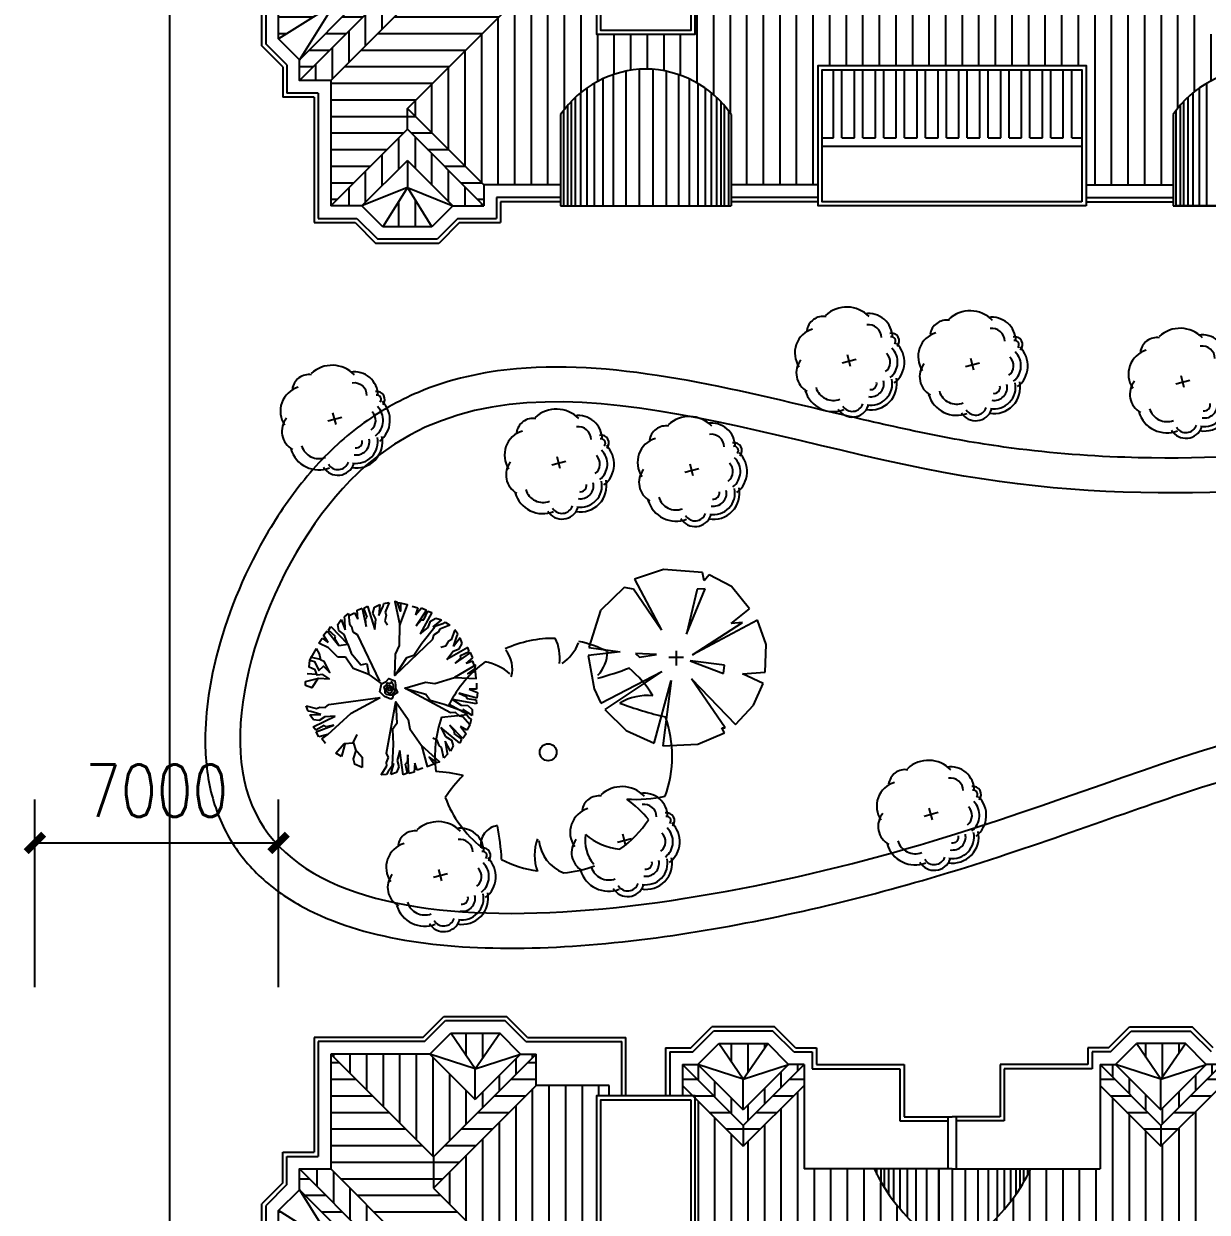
# Model space of a CAD drawing. Extents: x 225694 to 1397201, y -46174 to 794826.
# Drawn here: x 412742 to 446744, y 503958 to 538091 of the extents above; entities that cross this region are included whole.
import ezdxf

# ---------------------------------------------------------------- set-up
doc = ezdxf.new("R2010")
doc.units = 0
doc.header["$LTSCALE"] = 0.5
doc.header["$MEASUREMENT"] = 0
for name, color, linetype in [('0-PD', 223, 'Continuous'), ('08-树', 73, 'Continuous'), ('KJ', 8, 'Continuous'), ('PUB_DIM', 3, 'Continuous'), ('屋顶', 135, 'Continuous'), ('树', 124, 'Continuous'), ('路', 40, 'Continuous')]:
    doc.layers.add(name, color=color, linetype=linetype)
doc.styles.add('DIM_FONT', font='SIMPLEX.shx', dxfattribs={"width": 0.8})
doc.dimstyles.new('DIMN500', dxfattribs={"dimscale": 5, "dimtxt": 300, "dimasz": 100, "dimexe": 250, "dimexo": 300, "dimgap": 150, "dimtad": 1, "dimdec": 0, "dimzin": 0, "dimdsep": 46, "dimtxsty": 'DIM_FONT', "dimcen": 0.09, "dimclrt": 7, "dimazin": 2, "dimtfac": 1, "dimtdec": 0, "dimtix": 1, "dimtmove": 2, "dimatfit": 3, "dimfxl": 1, "dimtolj": 1, "dimtzin": 0, "dimarcsym": 0})
pattern_1 = [(0, (-2429662.5, -3656551.4), (0, 476.25), [])]
pattern_2 = [(90, (-2429662.5, -3656551.4), (-476.25, 3e-14), [])]
pattern_3 = [(0, (-2435411.77, -3682238.7), (0, 476.25), [])]
pattern_4 = [(90, (-2435411.77, -3682238.7), (-476.25, 3e-14), [])]

# ---------------------------------------------------------------- blocks, each defined once
blk = doc.blocks.new('棕榈')
at = {"layer": '树', "color": 64, "linetype": 'Continuous'}
for p, q in [((-172, 1067), (-553, 940)), ((-553, 940), (-196, 270)), ((336, 1025), (-172, 1067)), ((360, 916), (336, 1025)), ((426, 996), (360, 916)), ((717, 842), (426, 996)), ((-688, 831), (-995, 530)), ((-566, 808), (-688, 831)), ((-196, 270), (-566, 808)), ((127, 220), (373, 813)), ((270, 808), (127, 220)), ((373, 813), (270, 808)), ((953, 551), (717, 842)), ((-995, 530), (-1146, 45)), ((715, 357), (953, 551)), ((1056, 402), (209, -50)), ((209, -50), (863, 371)), ((863, 371), (715, 357)), ((1170, 85), (1056, 402)), ((-1146, 45), (-738, -11)), ((0, -192), (0, 0)), ((1159, -278), (1170, 85)), ((-738, -11), (-1159, -58)), ((-1159, -58), (-1080, -495)), ((-537, -32), (-487, -82)), ((-265, -48), (-537, -32)), ((-487, -82), (-265, -48)), ((88, -84), (-103, -84)), ((177, -127), (611, -294)), ((625, -185), (177, -127)), ((-990, -683), (-193, -267)), ((-193, -267), (-937, -763)), ((611, -294), (625, -185)), ((863, -297), (1159, -278)), ((1130, -424), (863, -297)), ((-294, -1205), (-73, -388)), ((-73, -388), (-180, -1239)), ((633, -1004), (193, -363)), ((193, -363), (770, -961)), ((1003, -707), (1130, -424)), ((-1080, -495), (-990, -683)), ((-937, -763), (-662, -1041)), ((770, -961), (1003, -707)), ((-662, -1041), (-294, -1205)), ((275, -1218), (627, -1072)), ((627, -1072), (590, -1004)), ((590, -1004), (633, -1004)), ((-180, -1239), (275, -1218))]:
    blk.add_line(p, q, dxfattribs=at)
blk = doc.blocks.new('含笑')
at = {"layer": '树'}
for p, q in [((-631.7, 458.1), (-789.3, 542.6)), ((-789.3, 542.6), (-789.3, 542.6)), ((-845.5, 434), (-631.7, 458.1))]:
    blk.add_line(p, q, dxfattribs=at)
blk.add_circle((27.2, 147.7), 69.3, dxfattribs=at)
for centre, radius, start, end in [((74.1, 114.5), 965.6, 89.33215, 114.38564), ((-227.8, 923.2), 350.3, 352.07749, 26.61284), ((-501.2, 832.7), 235.9, 343.65549, 39.76), ((-64.2, 1177.9), 366.2, 304.18683, 338.5411), ((74.1, 114.5), 962.8, 62.87665, 77.70213), ((74.1, 114.5), 955.7, 126.07508, 153.62454), ((-555.8, 485.4), 407.2, 48.52033, 80.51513), ((234.2, 972.6), 278.9, 315.84539, 359.76505), ((-354.2, 3608.9), 2961.5, 285.43975, 290.70994), ((74.1, 114.5), 949.5, 31.40984, 49.47525), ((836.7, 188.3), 423.8, 83.53226, 121.6544), ((1829, 3902.1), 3566.3, 250.08649, 256.34511), ((74.1, 114.5), 973.5, 160.84261, 187.275), ((74.1, 114.5), 968.2, 340.33073, 19.42997), ((-1017.9, -1600.7), 1597, 77.37282, 85.46489), ((81.1, -798.1), 1064.6, 134.77817, 147.33147), ((74.1, 114.5), 951.2, 200.8103, 231.43916), ((738.1, 952.1), 1189.5, 266.7455, 282.01463), ((89, -1035.8), 989.3, 39.65359, 53.99299), ((-366.1, -609.5), 158.2, 97.74104, 188.81075), ((-2361.1, -833.7), 2010.1, 2.94646, 10.92381), ((74.1, 114.5), 932.8, 305.39404, 326.24638), ((316, -694.1), 399.7, 160.60085, 199.39915), ((271.2, -538.6), 322.8, 186.19115, 248.49517), ((625.6, -573.4), 296.6, 170.63138, 220.62782), ((679.7, -105.2), 544.6, 230.45823, 263.10928), ((74.1, 114.5), 947, 243.14983, 261.83562), ((74.1, 114.5), 956.7, 274.72362, 290.3277)]:
    blk.add_arc(centre, radius, start, end, dxfattribs=at)
blk = doc.blocks.new('批杷')
at = {"layer": '08-树', "color": 124}
for p, q in [((-983, 2387), (-831, 2446)), ((-831, 2446), (-723, 1917)), ((-784, 2446), (-678, 2505)), ((-689, 2188), (-784, 2446)), ((-678, 2505), (-475, 1835)), ((-524, 2306), (-478, 2470)), ((-478, 2470), (-326, 2553)), ((-326, 2553), (-360, 2236)), ((-360, 2236), (-231, 2506)), ((-231, 2506), (-208, 2577)), ((-208, 2577), (-55, 2613)), ((-55, 2613), (-172, 2330)), ((296, 2576), (142, 2607)), ((601, 2507), (767, 2457)), ((767, 2457), (700, 2258)), ((700, 2258), (866, 2457)), ((1016, 2391), (717, 1941)), ((866, 2457), (1016, 2391)), ((-1537, 1977), (-1438, 2120)), ((-1438, 2120), (-1325, 1821)), ((-1344, 2194), (-1224, 2295)), ((-1333, 2120), (-1344, 2194)), ((-1325, 1821), (-1333, 2120)), ((-1224, 2295), (-1200, 1990)), ((-1206, 2233), (-1054, 2316)), ((-1054, 2316), (-959, 2128)), ((-959, 2128), (-983, 2387)), ((-735, 2140), (-689, 2188)), ((-723, 1917), (-735, 2140)), ((-441, 2129), (-524, 2306)), ((-475, 1835), (-441, 2129)), ((-148, 2236), (-183, 2083)), ((-183, 2083), (-111, 1966)), ((-172, 2330), (-148, 2236)), ((717, 1941), (866, 2108)), ((1166, 2324), (833, 1708)), ((866, 2108), (933, 2108)), ((933, 2108), (1049, 2357)), ((1049, 2357), (1166, 2324)), ((1066, 1891), (1132, 2074)), ((1132, 2074), (1282, 2158)), ((1448, 2108), (1199, 1908)), ((1282, 2158), (1448, 2108)), ((-1950, 1675), (-1841, 1796)), ((-1841, 1796), (-1506, 1373)), ((-1799, 1818), (-1731, 1918)), ((-1597, 1630), (-1799, 1818)), ((-1731, 1918), (-1248, 1412)), ((-1504, 1809), (-1537, 1977)), ((-1351, 1689), (-1504, 1809)), ((-1200, 1990), (-1137, 1917)), ((-1137, 1917), (-1099, 1765)), ((-1099, 1765), (-982, 1692)), ((833, 1708), (1066, 1891)), ((1199, 1908), (1481, 2008)), ((1348, 1758), (1215, 1675)), ((1398, 1841), (1348, 1758)), ((1681, 1958), (1398, 1841)), ((1481, 2008), (1548, 2041)), ((1548, 2041), (1681, 1958)), ((1828, 1826), (1718, 1541)), ((1914, 1695), (1828, 1826)), ((-2080, 1437), (-1981, 1580)), ((-1806, 1311), (-2080, 1437)), ((-1981, 1580), (-1812, 1455)), ((-1812, 1455), (-1950, 1675)), ((-1618, 1567), (-1597, 1630)), ((-1506, 1373), (-1618, 1567)), ((-1506, 1373), (-1248, 1412)), ((-1248, 1412), (-1351, 1689)), ((-1248, 1412), (-1154, 1152)), ((-982, 1692), (-335, 346)), ((1182, 1542), (102, 510)), ((1215, 1675), (1182, 1542)), ((1636, 1489), (1556, 1354)), ((1718, 1541), (1636, 1489)), ((1789, 1343), (1882, 1628)), ((1983, 1597), (1789, 1343)), ((1882, 1628), (1914, 1695)), ((1957, 1281), (2037, 1432)), ((2037, 1432), (1983, 1597)), ((-2340, 954), (-2143, 1291)), ((-1530, 1034), (-1806, 1311)), ((-1312, 1034), (-1530, 1034)), ((-1095, 717), (-1312, 1034)), ((-1154, 1152), (-877, 816)), ((1556, 1354), (1424, 1318)), ((2206, 1320), (1599, 973)), ((1599, 973), (1776, 1210)), ((1776, 1210), (1957, 1281)), ((2276, 1172), (1834, 862)), ((1995, 1082), (2242, 1205)), ((1997, 1016), (1995, 1082)), ((2151, 853), (2346, 1024)), ((2242, 1205), (2206, 1320)), ((2346, 1024), (2276, 1172)), ((-640, 538), (-1095, 717)), ((-877, 816), (-699, 855)), ((-699, 855), (-640, 538)), ((1834, 862), (1997, 1016)), ((2349, 925), (2151, 853)), ((2403, 760), (2349, 925)), ((-640, 538), (-264, 261)), ((-2459, 222), (-2459, 340)), ((1708, -563), (393, 145)), ((2464, -143), (1944, 3)), ((1944, 3), (2149, -88)), ((2450, 115), (2240, 117)), ((2240, 117), (2481, 20)), ((2447, 288), (2450, 115)), ((2481, 20), (2464, -143)), ((-1899, -408), (-1794, -320)), ((-1794, -320), (-313, -120)), ((-1154, -571), (-313, -120)), ((-131, -1714), (136, -244)), ((2447, -305), (1759, -180)), ((1759, -180), (2005, -344)), ((2149, -88), (2169, -151)), ((2169, -151), (2443, -185)), ((2443, -185), (2447, -305)), ((-2383, -509), (-2442, -364)), ((-2442, -364), (-2145, -435)), ((-2310, -521), (-2383, -509)), ((-2342, -622), (-2022, -607)), ((-2236, -760), (-2342, -622)), ((-2022, -607), (-2310, -521)), ((-2240, -963), (-1609, -660)), ((-2145, -435), (-2055, -397)), ((-1905, -671), (-2067, -780)), ((-2055, -397), (-1899, -408)), ((-1609, -660), (-1905, -671)), ((-1825, -1182), (-1154, -571)), ((1845, -553), (1708, -563)), ((1965, -654), (1845, -553)), ((2060, -676), (1965, -654)), ((2005, -344), (2199, -351)), ((2258, -908), (2060, -676)), ((2329, -641), (2062, -466)), ((2062, -466), (2244, -703)), ((2199, -351), (2325, -467)), ((2325, -467), (2329, -641)), ((-2166, -1058), (-2240, -963)), ((-2067, -780), (-2236, -760)), ((-1925, -924), (-2166, -1058)), ((-2158, -1104), (-1652, -917)), ((-1871, -963), (-1925, -924)), ((-1652, -917), (-1871, -963)), ((1429, -980), (1563, -1244)), ((1968, -1427), (1429, -980)), ((1680, -912), (1814, -1091)), ((2062, -1293), (1680, -912)), ((1994, -957), (2157, -1159)), ((2176, -1062), (1994, -957)), ((2258, -908), (2176, -1062)), ((2244, -703), (2296, -756)), ((2296, -756), (2258, -908)), ((-2076, -1246), (-2158, -1104)), ((-1825, -1182), (-2076, -1246)), ((-1996, -1305), (-1825, -1182)), ((-1891, -1443), (-1996, -1305)), ((1321, -1348), (1197, -1290)), ((1377, -1495), (1321, -1348)), ((1563, -1244), (1729, -1345)), ((1729, -1345), (1782, -1508)), ((1814, -1091), (1801, -1156)), ((1801, -1156), (2023, -1319)), ((2023, -1319), (1968, -1427)), ((2157, -1159), (2062, -1293)), ((249, -1643), (169, -1928)), ((342, -2337), (249, -1643)), ((1449, -1560), (1377, -1495)), ((1508, -1860), (1449, -1560)), ((1553, -1378), (1596, -1674)), ((1700, -1661), (1553, -1378)), ((1596, -1674), (1615, -1746)), ((1782, -1508), (1700, -1661)), ((-1431, -1818), (-1589, -1719)), ((-837, -2135), (-1055, -2036)), ((-138, -1986), (-80, -1841)), ((-130, -2083), (-138, -1986)), ((-80, -1841), (-131, -1714)), ((71, -2020), (-99, -2267)), ((-14, -2328), (71, -2020)), ((169, -1928), (222, -2115)), ((457, -1986), (403, -2025)), ((403, -2025), (456, -2295)), ((480, -1763), (457, -1986)), ((502, -2303), (480, -1763)), ((679, -2009), (662, -2269)), ((743, -2210), (679, -2009)), ((1615, -1746), (1508, -1860)), ((-290, -2343), (-130, -2083)), ((-133, -2333), (-290, -2343)), ((-99, -2267), (-133, -2333)), ((150, -2270), (-14, -2328)), ((222, -2115), (150, -2270)), ((456, -2295), (342, -2337)), ((662, -2269), (502, -2303)), ((907, -2153), (743, -2210))]:
    blk.add_line(p, q, dxfattribs=at)
for points in [[(252, 1958), (468, 2540), (268, 2590), (268, 2357), (185, 2607), (102, 2640), (252, 1958)], [(119, 527), (102, 510), (119, 1126), (235, 1375), (252, 1958)], [(119, 527), (451, 1026), (650, 1093), (883, 1442), (1249, 1908)], [(-2459, 340), (-2083, 439), (-1787, 420), (-1965, 538), (-2123, 519), (-2182, 677), (-2360, 756), (-2340, 954), (-2202, 915), (-2083, 657), (-1945, 776), (-1767, 598), (-1925, 915), (-2024, 954), (-2063, 1133), (-2143, 1291)], [(-2024, 974), (-2202, 1014), (-2321, 1034)], [(1816, 451), (2437, 425), (2423, 630), (2201, 558), (2413, 714), (2419, 804), (1816, 451)], [(-2103, 439), (-2281, 162), (-2459, 222)], [(-2143, 538), (-2419, 558)], [(414, 135), (393, 145), (984, 320), (1257, 286), (1816, 451)], [(414, 135), (992, -27), (1117, -196), (1521, -309), (2077, -513)], [(133, -267), (157, -867), (35, -1038), (52, -1457), (30, -2049)], [(133, -267), (136, -244), (485, -752), (537, -1022), (866, -1503)], [(-1352, -1442), (-1095, -1422), (-976, -1185)], [(-1589, -1719), (-1352, -1442)], [(-1332, -1462), (-1371, -1601), (-1431, -1818)], [(-1095, -1403), (-1015, -1640)], [(-1015, -1640), (-1095, -1878), (-1055, -2036)], [(-1035, -1601), (-837, -1838), (-837, -2135)], [(866, -1503), (1034, -2102), (1225, -2025), (1088, -1836), (1302, -1989), (1388, -1967), (866, -1503)]]:
    blk.add_lwpolyline(points, dxfattribs=at)
for points in [[(-14, -172), (-197, -89), (-330, 44), (-280, 277), (-147, 344), (-64, 427), (102, 360), (119, 244), (119, 144), (185, 27), (52, -56), (36, -139)], [(-35, -51), (-138, -31), (-178, 9), (-178, 88), (-187, 117), (-207, 191), (-138, 236), (-109, 300), (-20, 290), (5, 330), (34, 270), (59, 251), (54, 147), (103, 93), (103, 48), (79, 38), (64, -11), (39, -26), (24, -51)], [(-114, 33), (-138, 78), (-138, 132), (-104, 196), (-99, 226), (-54, 246), (-40, 201), (-15, 206), (-5, 191), (20, 157), (29, 127), (29, 97), (15, 48), (10, 33), (-5, 18), (-25, 18), (-25, -1), (-64, -1), (-69, 18), (-79, 28)], [(-74, 112), (-64, 167), (-40, 172), (-30, 152), (-10, 132), (-10, 107), (-30, 93), (-30, 78), (-49, 83), (-74, 93)]]:
    blk.add_lwpolyline(points, close=True, dxfattribs=at)
blk = doc.blocks.new('桂花')
at = {"layer": '08-树', "linetype": 'ByBlock'}
for p, q in [((0, 0), (-316, 0)), ((-149, -187), (-149, 195))]:
    blk.add_line(p, q, dxfattribs=at)
for centre, radius, start, end in [((-612, 656), 626, 75.2533, 173.8893), ((-367, 1210), 204, 31.9374, 177.2865), ((-367, 1210), 110, 31.9374, 177.2865), ((79, 732), 688, 22.6842, 120.5814), ((-612, 656), 332, 75.2533, 173.8893), ((79, 732), 509, 22.6842, 120.5814), ((79, 732), 314, 22.6842, 120.5814), ((574, 395), 565, 335.0514, 87.0482), ((574, 395), 687, 335.0514, 87.0482), ((-743, 93), 815, 118.8409, 207.9925), ((574, 395), 344, 335.0514, 87.0482), ((574, 395), 158, 335.0514, 87.0482), ((868, -183), 294, 286.7742, 55.2785), ((868, -183), 443, 286.7742, 55.2785), ((-1031, -465), 437, 155.3763, 247.6372), ((287, -545), 475, 271.8981, 6.291), ((287, -545), 769, 271.8981, 6.291), ((-552, -692), 652, 181.4394, 289.2262), ((-59, -897), 543, 216.0983, 316.3439)]:
    blk.add_arc(centre, radius, start, end, dxfattribs=at)
blk = doc.blocks.new('GUIHUA')
at = {"layer": '树', "linetype": 'ByBlock', "xscale": 1.0944, "yscale": 1.0944, "zscale": 1.0944}
blk.add_blockref('桂花', (169, -8), dxfattribs=at)
blk = doc.blocks.new('WD-2')
at = {"layer": 'KJ', "linetype": 'Continuous'}
h = blk.add_hatch(dxfattribs=at)
h.set_pattern_fill('LINE,_O', color=256, scale=150, angle=90)
h.set_pattern_definition(pattern_2)
h.paths.add_polyline_path([(32734, 12380), (31326, 12380), (32030, 11359)])
h.paths.add_polyline_path([(25034, 12080), (23626, 12080), (24330, 11059)])
h.paths.add_polyline_path([(12330, 11059), (13034, 12080), (11626, 12080)])
h.paths.add_polyline_path([(5334, 12380), (3926, 12380), (4630, 11359)])
h.paths.add_polyline_path([(3384, -120), (2680, 1006), (1976, -120)])
h.paths.add_polyline_path([(34684, -120), (33980, 1006), (33276, -120)])
h = blk.add_hatch(dxfattribs=at)
h.set_pattern_fill('LINE,_O', color=256, scale=150)
h.set_pattern_definition(pattern_1)
h.paths.add_polyline_path([(5380, 5980), (3430, 7930), (3430, 8830), (480, 11780), (480, 8480), (2680, 6280), (480, 4080), (480, 480), (2680, 2680), (2680, 3280)])
h.paths.add_polyline_path([(1780, 6280), (-420, 8480), (-420, 7884), (1184, 6280), (-420, 4676), (-420, 4080)])
h.paths.add_polyline_path([(33980, 6280), (36180, 8480), (36180, 11780), (33230, 8830), (33230, 7930), (31280, 5980), (33980, 3280), (33980, 2680), (36180, 480), (36180, 4080)])
h.paths.add_polyline_path([(30280, 11780), (30280, 10880), (33230, 7930), (33230, 8830)])
h.paths.add_polyline_path([(6380, 10880), (6380, 11780), (3430, 8830), (3430, 7930)])
h.paths.add_polyline_path([(35476, 6280), (37080, 7884), (37080, 8480), (34880, 6280), (37080, 4080), (37080, 4676)])
h.paths.add_polyline_path([(2680, 3280), (2680, 2680), (4880, 480), (4880, 1080)], flags=16)
h.paths.add_polyline_path([(33980, 2680), (33980, 3280), (31780, 1080), (31780, 480)], flags=16)
h = blk.add_hatch(dxfattribs=at)
h.set_pattern_fill('LINE,_O', color=256, scale=150, angle=90)
h.set_pattern_definition(pattern_2)
h.paths.add_polyline_path([(3326, 11780), (480, 11780), (3430, 8830), (6380, 11780), (5934, 11780), (4630, 10476)])
h.paths.add_polyline_path([(8110, 10580), (8480, 10580), (8480, 10880), (6380, 10880), (3430, 7930), (5380, 5980), (8110, 5980)])
h.paths.add_polyline_path([(31280, 5980), (28550, 5980), (28550, 5410), (25710, 5410), (25710, 5980), (18330, 5980), (10950, 5980), (10950, 5410), (8110, 5410), (8110, 5980), (5380, 5980), (2680, 3280), (4880, 1080), (7083, 1080), (7083, 3103, -0.244186), (9533, 4410, -0.244186), (11983, 3103), (11983, 1080), (14480, 1080), (14480, 4510), (18330, 4510), (22180, 4510), (22180, 1080), (24677, 1080), (24677, 3103, -0.244186), (27127, 4410, -0.244186), (29577, 3103), (29577, 1080), (31780, 1080), (33980, 3280)])
h.paths.add_polyline_path([(2680, 2680), (480, 480), (1376, 480), (2680, 1784), (3984, 480), (4880, 480)])
h.paths.add_polyline_path([(33980, 2680), (31780, 480), (32676, 480), (33980, 1784), (35284, 480), (36180, 480)])
h.paths.add_polyline_path([(36180, 11780), (33334, 11780), (32030, 10476), (30726, 11780), (30280, 11780), (33230, 8830)])
h.paths.add_polyline_path([(30280, 10880), (28180, 10880), (28180, 10580), (28550, 10580), (28550, 5980), (31280, 5980), (33230, 7930)])
h.paths.add_polyline_path([(25710, 10510), (24330, 9130), (22580, 10880), (22580, 8480), (20590, 8480, -0.094946), (19397, 6866, -0.180763), (18330, 6494, -0.180763), (17263, 6866, -0.094946), (16070, 8480), (14080, 8480), (14080, 10880), (12330, 9130), (10950, 10510), (10950, 5980), (18330, 5980), (25710, 5980)])
h = blk.add_hatch(dxfattribs=at)
h.set_pattern_fill('LINE,_O', color=256, scale=150)
h.set_pattern_definition(pattern_1)
h.paths.add_polyline_path([(14080, 10880), (14080, 11480), (12330, 9730), (12330, 9130)])
h.paths.add_polyline_path([(12330, 9730), (10580, 11480), (10580, 10880), (10880, 10580), (10950, 10580), (10950, 10510), (12330, 9130)])
h.paths.add_polyline_path([(25710, 10510), (25710, 10580), (25780, 10580), (26080, 10880), (26080, 11480), (24330, 9730), (24330, 9130)])
h.paths.add_polyline_path([(22580, 11480), (22580, 10880), (24330, 9130), (24330, 9730)])
h = blk.add_hatch(dxfattribs=at)
h.set_pattern_fill('LINE,_O', color=256, scale=150, angle=90)
h.set_pattern_definition(pattern_2)
h.paths.add_polyline_path([(12330, 10176), (11026, 11480), (10580, 11480), (12330, 9730), (14080, 11480), (13634, 11480)])
h.paths.add_polyline_path([(24330, 10176), (23026, 11480), (22580, 11480), (24330, 9730), (26080, 11480), (25634, 11480)])
h = blk.add_hatch(dxfattribs=at)
h.set_pattern_fill('LINE,_O', color=256, scale=150, angle=90)
h.set_pattern_definition(pattern_2)
h.paths.add_polyline_path([(480, 8480), (-420, 8480), (1780, 6280), (2680, 6280)])
h.paths.add_polyline_path([(2680, 6280), (1780, 6280), (-420, 4080), (480, 4080)])
h.paths.add_polyline_path([(34880, 6280), (33980, 6280), (36180, 4080), (37080, 4080)])
h.paths.add_polyline_path([(37080, 8480), (36180, 8480), (33980, 6280), (34880, 6280)])
h = blk.add_hatch(dxfattribs=at)
h.set_pattern_fill('LINE,_O', color=256, scale=150)
h.set_pattern_definition(pattern_1)
h.paths.add_polyline_path([(584, 6280), (-1020, 7284), (-1020, 5276)])
for p, q in [((16170, 8320), (16170, 8480)), ((16290, 8102), (16290, 8480)), ((16390, 7938), (16390, 8480)), ((16510, 7756), (16510, 8480)), ((16660, 7550), (16660, 8480)), ((16840, 7326), (16840, 8480)), ((17050, 7094), (17050, 8480)), ((17300, 6852), (17300, 8480)), ((17600, 6660), (17600, 8480)), ((17950, 6531), (17950, 8480)), ((17960, 6533), (17960, 8480)), ((18340, 6494), (18340, 8480)), ((18720, 6533), (18720, 8480)), ((19080, 6660), (19080, 8480)), ((19380, 6852), (19380, 8480)), ((19630, 7094), (19630, 8480)), ((19840, 7326), (19840, 8480)), ((20020, 7550), (20020, 8480)), ((20170, 7756), (20170, 8480)), ((20290, 7938), (20290, 8480)), ((20390, 8102), (20390, 8480)), ((20510, 8320), (20510, 8480))]:
    blk.add_line(p, q, dxfattribs=at)
at = {"layer": '屋顶'}
for p, q in [((3128, 12260), (3728, 12860)), ((3177, 12140), (3777, 12740)), ((3728, 12860), (5532, 12860)), ((3777, 12740), (5483, 12740)), ((6083, 12140), (5483, 12740)), ((6132, 12260), (5532, 12860)), ((3326, 11780), (3926, 12380)), ((4630, 11359), (3926, 12380)), ((3926, 12380), (5334, 12380)), ((4630, 11359), (5334, 12380)), ((5934, 11780), (5334, 12380)), ((10828, 11960), (11428, 12560)), ((10877, 11840), (11477, 12440)), ((13232, 12560), (11428, 12560)), ((13183, 12440), (11477, 12440)), ((13783, 11840), (13183, 12440)), ((13832, 11960), (13232, 12560)), ((22828, 11960), (23428, 12560)), ((22877, 11840), (23477, 12440)), ((23428, 12560), (25232, 12560)), ((23477, 12440), (25183, 12440)), ((25783, 11840), (25183, 12440)), ((25832, 11960), (25232, 12560)), ((3128, 12260), (0, 12260)), ((0, 12260), (0, 8960)), ((3177, 12140), (120, 12140)), ((120, 12140), (120, 8840)), ((6083, 12140), (8840, 12140)), ((6132, 12260), (8960, 12260)), ((8840, 10580), (8840, 12140)), ((8960, 10580), (8960, 12260)), ((10100, 11960), (10100, 10580)), ((10100, 11960), (10828, 11960)), ((11026, 11480), (11626, 12080)), ((12330, 11059), (11626, 12080)), ((11626, 12080), (13034, 12080)), ((12330, 11059), (13034, 12080)), ((13634, 11480), (13034, 12080)), ((13832, 11960), (14430, 11960)), ((14430, 11960), (14430, 11480)), ((14430, 11960), (14430, 11480)), ((22230, 11960), (22230, 11480)), ((22230, 11960), (22230, 11480)), ((22828, 11960), (22230, 11960)), ((23026, 11480), (23626, 12080)), ((24330, 11059), (23626, 12080)), ((25034, 12080), (23626, 12080)), ((24330, 11059), (25034, 12080)), ((25634, 11480), (25034, 12080)), ((3326, 11780), (480, 11780)), ((480, 11780), (3430, 8830)), ((480, 11780), (480, 8480)), ((4630, 11359), (3326, 11780)), ((3326, 11780), (4630, 10476)), ((6380, 11780), (3430, 8830)), ((4630, 11359), (5934, 11780)), ((5934, 11780), (4630, 10476)), ((5934, 11780), (6380, 11780)), ((6380, 10880), (6380, 11780)), ((10220, 11840), (10220, 10580)), ((10220, 11840), (10877, 11840)), ((13783, 11840), (14310, 11840)), ((14310, 11840), (14310, 11360)), ((14310, 11840), (14310, 11360)), ((22350, 11840), (22350, 11360)), ((22350, 11840), (22350, 11360)), ((22877, 11840), (22350, 11840)), ((4630, 10476), (4630, 11359)), ((10580, 11480), (10580, 10580)), ((10580, 11480), (11026, 11480)), ((10580, 11480), (12330, 9730)), ((11026, 11480), (12330, 10176)), ((12330, 11059), (11026, 11480)), ((13634, 11480), (12330, 10176)), ((12330, 11059), (13634, 11480)), ((14080, 11480), (12330, 9730)), ((14080, 11480), (13634, 11480)), ((14080, 11480), (14080, 8480)), ((14310, 11360), (16830, 11360)), ((14430, 11480), (16950, 11480)), ((16830, 11360), (16830, 9860)), ((16950, 11480), (16950, 9980)), ((22230, 11480), (19710, 11480)), ((19710, 11480), (19710, 9980)), ((22350, 11360), (19830, 11360)), ((19830, 11360), (19830, 9860)), ((22580, 11480), (22580, 8480)), ((22580, 11480), (23026, 11480)), ((22580, 11480), (24330, 9730)), ((24330, 11059), (23026, 11480)), ((23026, 11480), (24330, 10176)), ((24330, 11059), (25634, 11480)), ((25634, 11480), (24330, 10176)), ((26080, 11480), (24330, 9730)), ((26080, 11480), (25634, 11480)), ((12330, 10176), (12330, 11059)), ((24330, 10176), (24330, 11059)), ((6380, 10880), (3430, 7930)), ((8480, 10880), (6380, 10880)), ((8480, 10580), (8480, 10880)), ((10580, 10880), (12330, 9130)), ((14080, 10880), (12330, 9130)), ((22580, 10880), (24330, 9130)), ((26080, 10880), (24330, 9130)), ((16950, 9980), (18330, 9980)), ((18211, 9980), (18211, 8480)), ((19710, 9980), (18330, 9980)), ((18449, 9980), (18449, 8480)), ((12330, 9730), (12330, 9130)), ((16830, 9860), (18211, 9860)), ((19830, 9860), (18449, 9860)), ((24330, 9730), (24330, 9130)), ((-900, 8960), (0, 8960)), ((-900, 8082), (-900, 8960)), ((-780, 8840), (120, 8840)), ((-780, 8033), (-780, 8840)), ((3430, 8830), (3430, 7930)), ((1780, 6280), (-420, 8480)), ((2680, 6280), (480, 8480)), ((18330, 8480), (14080, 8480)), ((18330, 8480), (22580, 8480)), ((-900, 8082), (-1500, 7482)), ((-780, 8033), (-1380, 7433)), ((1184, 6280), (-420, 7884)), ((-420, 7884), (584, 6280)), ((3430, 7930), (5380, 5980)), ((-1500, 5078), (-1500, 7482)), ((-1380, 5127), (-1380, 7433)), ((584, 6280), (-1020, 7284))]:
    blk.add_line(p, q, dxfattribs=at)
for points in [[(10950, 10580), (8110, 10580), (8110, 5410), (10950, 5410)], [(10830, 10460), (8230, 10460), (8230, 5530), (10830, 5530)]]:
    blk.add_lwpolyline(points, close=True, dxfattribs=at)
blk.add_lwpolyline([(480, 4080), (-420, 4080), (-420, 4676), (-1020, 5276), (-1020, 7284), (-420, 7884), (-420, 8480), (480, 8480)], dxfattribs=at)
for centre, start, end in [((20899, 10786), 205.619, 227.314), ((15781, 10786), 312.686, 334.381)]:
    blk.add_arc(centre, 5333, start, end, dxfattribs=at)
blk = doc.blocks.new('WD-1')
at = {"layer": 'KJ', "linetype": 'Continuous'}
h = blk.add_hatch(dxfattribs=at)
h.set_pattern_fill('LINE,_O', color=256, scale=150, angle=90)
h.set_pattern_definition(pattern_4)
h.paths.add_polyline_path([(25034, 12080), (23626, 12080), (24330, 11059)])
h.paths.add_polyline_path([(29226, 12080), (29930, 11059), (30634, 12080)])
h.paths.add_polyline_path([(13034, 12080), (11626, 12080), (12330, 11059)])
h.paths.add_polyline_path([(5334, 12380), (3926, 12380), (4630, 11359)])
h.paths.add_polyline_path([(3384, -120), (2680, 1006), (1976, -120)])
h = blk.add_hatch(dxfattribs=at)
h.set_pattern_fill('LINE,_O', color=256, scale=150, angle=90)
h.set_pattern_definition(pattern_4)
h.paths.add_polyline_path([(8110, 10580), (8480, 10580), (8480, 10880), (6380, 10880), (3430, 7930), (5380, 5980), (8110, 5980)])
h.paths.add_polyline_path([(48880, 5980), (46150, 5980), (46150, 5410), (43310, 5410), (43310, 5980), (28550, 5980), (28550, 5410), (27130, 5410), (25710, 5410), (25710, 5980), (10950, 5980), (10950, 5410), (8110, 5410), (8110, 5980), (5380, 5980), (2680, 3280), (4880, 1080), (7083, 1080), (7083, 3103, -0.244186), (9533, 4410, -0.244186), (11983, 3103), (11983, 1080), (14480, 1080), (14480, 4510), (22180, 4510), (22180, 1080), (24680, 1080), (24680, 3103, -0.244186), (27130, 4410, -0.244186), (29580, 3103), (29580, 1080), (32080, 1080), (32080, 4510), (39780, 4510), (39780, 1080), (42277, 1080), (42277, 3103, -0.244186), (44727, 4410, -0.244186), (47177, 3103), (47177, 1080), (49380, 1080), (51580, 3280)])
h.paths.add_polyline_path([(6380, 11780), (5934, 11780), (4630, 10476), (3326, 11780), (480, 11780), (3430, 8830)])
h.paths.add_polyline_path([(2680, 6280), (1780, 6280), (-420, 4080), (480, 4080)])
h.paths.add_polyline_path([(480, 8480), (-420, 8480), (1780, 6280), (2680, 6280)])
h.paths.add_polyline_path([(2680, 2680), (480, 480), (1376, 480), (2680, 1784), (3984, 480), (4880, 480)])
h.paths.add_polyline_path([(11026, 11480), (10580, 11480), (12330, 9730), (14080, 11480), (13634, 11480), (12330, 10176)])
h.paths.add_polyline_path([(31680, 11480), (31234, 11480), (29930, 10176), (28626, 11480), (28180, 11480), (29930, 9730)])
h.paths.add_polyline_path([(26080, 11480), (25634, 11480), (24330, 10176), (23026, 11480), (22580, 11480), (24330, 9730)])
h.paths.add_polyline_path([(25710, 10510), (24330, 9130), (22580, 10880), (22580, 10580), (22580, 8480), (20570, 8480, -0.096034), (19360, 6850), (19360, 6852, -0.177261), (18310, 6494, -0.189784), (17263, 6866, -0.094946), (16070, 8480), (14080, 8480), (14080, 10880), (12330, 9130), (10950, 10510), (10950, 5980), (25710, 5980)])
h.paths.add_polyline_path([(33670, 8480), (31680, 8480), (31680, 10580), (31680, 10880), (29930, 9130), (28550, 10510), (28550, 5980), (43310, 5980), (43310, 10510), (41930, 9130), (40180, 10880), (40180, 8480), (38190, 8480, -0.094946), (36997, 6866, -0.180763), (35930, 6494, -0.180763), (34863, 6866, -0.094946)])
h.paths.add_polyline_path([(50830, 7930), (47880, 10880), (45780, 10880), (45780, 10580), (46150, 10580), (46150, 5980), (48880, 5980)])
h.paths.add_polyline_path([(53780, 11780), (50934, 11780), (49630, 10476), (48326, 11780), (47880, 11780), (50830, 8830)])
h.paths.add_polyline_path([(51580, 2680), (49380, 480), (50276, 480), (51580, 1784), (52884, 480), (53780, 480)])
h.paths.add_polyline_path([(52480, 6280), (51580, 6280), (53780, 4080), (54680, 4080)])
h.paths.add_polyline_path([(54680, 8480), (53780, 8480), (51580, 6280), (52480, 6280)])
h = blk.add_hatch(dxfattribs=at)
h.set_pattern_fill('LINE,_O', color=256, scale=150)
h.set_pattern_definition(pattern_3)
h.paths.add_polyline_path([(3430, 8830), (480, 11780), (480, 8480), (2680, 6280), (480, 4080), (480, 480), (2680, 2680), (2680, 3280), (5380, 5980), (3430, 7930)])
h.paths.add_polyline_path([(1184, 6280), (-420, 4676), (-420, 4080), (1780, 6280), (-420, 8480), (-420, 7884)])
h.paths.add_polyline_path([(6380, 10880), (6380, 11780), (3430, 8830), (3430, 7930)])
h.paths.add_polyline_path([(2680, 3280), (2680, 2680), (4880, 480), (4880, 1080)], flags=16)
h.paths.add_polyline_path([(14080, 10880), (14080, 11480), (12330, 9730), (12330, 9130)])
h.paths.add_polyline_path([(10580, 11480), (10580, 10880), (10880, 10580), (10950, 10580), (10950, 10510), (12330, 9130), (12330, 9730)])
h.paths.add_polyline_path([(24330, 9730), (22580, 11480), (22580, 10880), (24330, 9130)])
h.paths.add_polyline_path([(25710, 10510), (25710, 10580), (26080, 10580), (26080, 11480), (24330, 9730), (24330, 9130)])
h.paths.add_polyline_path([(29930, 9130), (29930, 9730), (28180, 11480), (28180, 10580), (28550, 10580), (28550, 10510)])
h.paths.add_polyline_path([(31680, 10880), (31680, 11480), (29930, 9730), (29930, 9130)])
h.paths.add_polyline_path([(40180, 11480), (40180, 10880), (41930, 9130), (41930, 9730)])
h.paths.add_polyline_path([(43310, 10510), (43310, 10580), (43380, 10580), (43680, 10880), (43680, 11480), (41930, 9730), (41930, 9130)])
h.paths.add_polyline_path([(50830, 7930), (50830, 8830), (47880, 11780), (47880, 10880)])
h.paths.add_polyline_path([(51580, 6280), (53780, 8480), (53780, 11780), (50830, 8830), (50830, 7930), (48880, 5980), (51580, 3280), (51580, 2680), (53780, 480), (53780, 4080)])
h.paths.add_polyline_path([(51580, 2680), (51580, 3280), (49380, 1080), (49380, 480)], flags=16)
h.paths.add_polyline_path([(53076, 6280), (54680, 7884), (54680, 8480), (52480, 6280), (54680, 4080), (54680, 4676)])
h = blk.add_hatch(dxfattribs=at)
h.set_pattern_fill('LINE,_O', color=256, scale=150)
h.set_pattern_definition(pattern_3)
h.paths.add_polyline_path([(-1020, 5276), (584, 6280), (-1020, 7284)])
for p, q in [((8293, 4128), (8293, 480)), ((8593, 4249), (8593, 480)), ((8953, 4347), (8953, 480)), ((9343, 4402), (9343, 480)), ((9733, 4402), (9733, 480)), ((10113, 4347), (10113, 480)), ((10473, 4249), (10473, 480)), ((10773, 4128), (10773, 480)), ((14926, 2435), (14926, 4390)), ((15166, 2435), (15166, 4390)), ((15526, 2435), (15526, 4390)), ((15766, 2435), (15766, 4390)), ((16126, 2435), (16126, 4390)), ((16366, 2435), (16366, 4390)), ((16726, 2435), (16726, 4390)), ((16966, 2435), (16966, 4390)), ((17326, 2435), (17326, 4390)), ((17566, 2435), (17566, 4390)), ((17926, 2435), (17926, 4390)), ((18166, 2435), (18166, 4390)), ((18526, 2435), (18526, 4390)), ((18766, 2435), (18766, 4390)), ((19126, 2435), (19126, 4390)), ((19366, 2435), (19366, 4390)), ((19726, 2435), (19726, 4390)), ((19966, 2435), (19966, 4390)), ((20326, 2435), (20326, 4390)), ((20566, 2435), (20566, 4390)), ((20926, 2435), (20926, 4390)), ((21166, 2435), (21166, 4390)), ((21526, 2435), (21526, 4390)), ((21766, 2435), (21766, 4390)), ((7833, 3874), (7833, 480)), ((8043, 3997), (8043, 480)), ((11023, 3997), (11023, 480)), ((11233, 3874), (11233, 480)), ((25430, 3874), (25430, 480)), ((25640, 3997), (25640, 480)), ((7383, 3473), (7383, 480)), ((7503, 3593), (7503, 480)), ((7653, 3725), (7653, 480)), ((11413, 3725), (11413, 480)), ((11563, 3593), (11563, 480)), ((11683, 3473), (11683, 480)), ((24980, 3473), (24980, 480)), ((25100, 3593), (25100, 480)), ((25250, 3725), (25250, 480)), ((7163, 3214), (7163, 480)), ((7283, 3363), (7283, 480)), ((11783, 3363), (11783, 480)), ((11903, 3214), (11903, 480)), ((24760, 3214), (24760, 480)), ((24880, 3363), (24880, 480)), ((14600, 2435), (14926, 2435)), ((15166, 2435), (15526, 2435)), ((15766, 2435), (16126, 2435)), ((16366, 2435), (16726, 2435)), ((16966, 2435), (17326, 2435)), ((17566, 2435), (17926, 2435)), ((18166, 2435), (18526, 2435)), ((18766, 2435), (19126, 2435)), ((19366, 2435), (19726, 2435)), ((19966, 2435), (20326, 2435)), ((20566, 2435), (20926, 2435)), ((21166, 2435), (21526, 2435)), ((21766, 2435), (22060, 2435)), ((14600, 2195), (22060, 2195))]:
    blk.add_line(p, q, dxfattribs=at)
at = {"layer": '屋顶'}
for p, q in [((-1500, 5078), (-1500, 7482)), ((-1380, 5127), (-1380, 7433)), ((584, 6280), (-1020, 5276)), ((584, 6280), (-420, 4676)), ((1780, 6280), (-420, 4080)), ((1184, 6280), (-420, 4676)), ((2680, 6280), (480, 4080)), ((2680, 3280), (5380, 5980)), ((-780, 4527), (-1380, 5127)), ((-900, 4478), (-1500, 5078)), ((-900, 4478), (-900, 3600)), ((-780, 4527), (-780, 3720)), ((480, 4080), (480, 480)), ((0, 3600), (-900, 3600)), ((120, 3720), (-780, 3720)), ((0, 3600), (0, 0)), ((120, 3720), (120, 120)), ((4880, 1080), (2680, 3280)), ((2680, 2680), (2680, 3280)), ((7083, 3103), (7083, 480)), ((7083, 3103), (7083, 480)), ((11983, 3103), (11983, 480)), ((11983, 3103), (11983, 480)), ((24680, 3103), (24680, 480)), ((24680, 3103), (24680, 480)), ((24760, 3103), (24760, 480)), ((480, 480), (2680, 2680)), ((4880, 480), (2680, 2680)), ((1376, 480), (2680, 1784)), ((3984, 480), (2680, 1784)), ((2680, 1784), (2680, 1006)), ((7083, 1080), (4880, 1080)), ((4880, 1080), (4880, 480)), ((14483, 1080), (11983, 1080)), ((22180, 1080), (24680, 1080)), ((2680, 1006), (1376, 480)), ((2680, 1006), (1976, -120)), ((2680, 1006), (3984, 480)), ((2680, 1006), (3384, -120)), ((5240, 720), (5240, 120)), ((7083, 720), (5240, 720)), ((14483, 720), (11983, 720)), ((22180, 720), (24680, 720)), ((1376, 480), (480, 480)), ((1976, -120), (1376, 480)), ((3984, 480), (3384, -120)), ((3984, 480), (4880, 480)), ((5360, 600), (5360, 0)), ((7083, 600), (5360, 600)), ((7083, 480), (11983, 480)), ((7083, 480), (11983, 480)), ((14483, 600), (11983, 600)), ((22180, 600), (24680, 600)), ((24680, 480), (29580, 480)), ((24680, 480), (29580, 480)), ((27210, 480), (24760, 480)), ((0, 0), (1178, 0)), ((120, 120), (1227, 120)), ((1178, 0), (1778, -600)), ((1227, 120), (1827, -480)), ((4133, 120), (3533, -480)), ((4182, 0), (3582, -600)), ((4133, 120), (5240, 120)), ((4182, 0), (5360, 0)), ((3384, -120), (1976, -120)), ((3582, -600), (1778, -600)), ((3533, -480), (1827, -480))]:
    blk.add_line(p, q, dxfattribs=at)
for points in [[(10950, 10580), (8110, 10580), (8110, 5410), (10950, 5410)], [(10830, 10460), (8230, 10460), (8230, 5530), (10830, 5530)], [(22180, 480), (14480, 480), (14480, 4510), (22180, 4510)], [(22060, 600), (14600, 600), (14600, 4390), (22060, 4390)]]:
    blk.add_lwpolyline(points, close=True, dxfattribs=at)
blk.add_lwpolyline([(480, 4080), (-420, 4080), (-420, 4676), (-1020, 5276), (-1020, 7284), (-420, 7884), (-420, 8480), (480, 8480)], dxfattribs=at)
for centre, start, end in [((9566, 1398), 90.631, 145.5201), ((9566, 1398), 90.631, 145.5201), ((9500, 1398), 34.4799, 89.369), ((9500, 1398), 34.4799, 89.369), ((27163, 1398), 90.631, 145.5201), ((27163, 1398), 90.631, 145.5201)]:
    blk.add_arc(centre, 3012, start, end, dxfattribs=at)
blk = doc.blocks.new('_ArchTick')
at = {"color": 0, "linetype": 'ByBlock'}
blk.add_lwpolyline([(-0.5, -0.5, 0.4, 0.4, 0), (0.5, 0.5, 0.4, 0.4, 0)], format="xyseb", dxfattribs=at)
blk = doc.blocks.new('*U99')
at = {"color": 0, "lineweight": -2}
for p, q in [((413063, 510424), (413063, 515814)), ((420063, 510424), (420063, 515814)), ((413063, 514564), (420063, 514564)), ((413063, 514564), (420063, 514564))]:
    blk.add_line(p, q, dxfattribs=at)
at = {"layer": 'DEFPOINTS', "color": 0}
for p in [(413063, 508924), (420063, 508924)]:
    blk.add_point(p, dxfattribs=at)
at = {"color": 0, "lineweight": -2, "xscale": 500, "yscale": 500, "zscale": 500, "rotation": 180}
blk.add_blockref('_ArchTick', (413063, 514564), dxfattribs=at)
at = {"color": 0, "lineweight": -2, "xscale": 500, "yscale": 500, "zscale": 500}
blk.add_blockref('_ArchTick', (420063, 514564), dxfattribs=at)
at = {"color": 7, "insert": (416563, 516064), "char_height": 1500, "width": 0.000000001, "attachment_point": 5, "style": 'DIM_FONT'}
blk.add_mtext('\\A1;7000', dxfattribs=at)

msp = doc.modelspace()

# ---------------------------------------------------------------- linework, layer by layer
at = {"layer": '08-树', "color": 7}
for points, knots in [([(486734, 522185), (479187, 526231), (463814.6, 529029.3), (445469.4, 520827.7), (423086.8, 530830.9), (415099.7, 510288.2), (439943.9, 513315.2), (453542.8, 521186.8), (464447.9, 510376.6), (463287.4, 502860.6), (462269, 495969)], [0.5979289, 0.5979289, 0.5979289, 0.5979289, 11.7786942, 42.4239076, 59.6079756, 69.282938, 89.1623022, 106.3015785, 115.3591012, 128.0520821, 128.0520821, 128.0520821, 128.0520821]), ([(487756, 523099), (480997, 526615.2), (480528, 526368), (478659.2, 527086.1), (477486.2, 527309.1), (474877.1, 527738.6), (473439.9, 527930.8), (471062.1, 528118.6), (470120.3, 528157.5), (468250.9, 528157.9), (467322.2, 528122.2), (464550.6, 527933.8), (462721.9, 527700), (457413.1, 526902.7), (453950.7, 526235.3), (448435.7, 525674.4), (446427.2, 525569.6), (443232.8, 525678.7), (442073.2, 525772.8), (440146.5, 526039.4), (439389.1, 526173.9), (437845.1, 526491.7), (437062, 526672.4), (434698.3, 527229.8), (433104.5, 527622.2), (429957.8, 528164.4), (428402.7, 528316.8), (425929.3, 528093.5), (424981.3, 527885.1), (423501.2, 527262.1), (422942.7, 526948.1), (421897.4, 526171.5), (421410.8, 525708.1), (420526.7, 524677.6), (420125.5, 524109.9), (419133.7, 522442.1), (418638.4, 521272.8), (418089.4, 519230.3), (417955.7, 518356.1), (417956.2, 516973.8), (418014, 516441.6), (418275.5, 515438.6), (418477.5, 514973.2), (419006, 514137.5), (419331.6, 513768), (420071.5, 513130.3), (420485.3, 512861.5), (421804.8, 512192.9), (422800.2, 511912.2), (424960.2, 511574.8), (426127, 511519.4), (428573.2, 511579.4), (429852.5, 511695.5), (433631.9, 512221.9), (436188.2, 512803.4), (439900.5, 513877.6), (441172.1, 514299.9), (443578.2, 515131.3), (444715.7, 515540.5), (447210, 516379.4), (448525.8, 516775.4), (450988.2, 517251.1), (452130.6, 517331.4), (453858.4, 517117.6), (454478.6, 516966.6), (455568.5, 516544), (456042.4, 516307.4), (456986.4, 515732.7), (457454.3, 515395.8), (458929.1, 514164.4), (459863.8, 513103.9), (460871, 511502.1), (461126.7, 511024.3), (461551.5, 510058.5), (461723.4, 509566.5), (462214.5, 507767), (462335.7, 506399.1), (462278, 503542.1), (462098.6, 502055.5), (461765, 499905.4), (461657.5, 499268.5), (461019, 495386)], [0.5979289, 0.5979289, 0.5979289, 0.5979289, 2.3529254, 2.3529254, 5.8629185, 5.8629185, 10.1460592, 10.1460592, 12.9451098, 12.9451098, 15.7441604, 15.7441604, 21.3422617, 21.3422617, 32.0570039, 32.0570039, 38.0978653, 38.0978653, 41.4835891, 41.4835891, 43.6464749, 43.6464749, 45.8093607, 45.8093607, 50.1351323, 50.1351323, 54.4609039, 54.4609039, 57.2384527, 57.2384527, 59.0215586, 59.0215586, 60.7735618, 60.7735618, 62.525565, 62.525565, 65.6434089, 65.6434089, 67.9827658, 67.9827658, 69.5025075, 69.5025075, 71.0222491, 71.0222491, 72.5419907, 72.5419907, 74.0617324, 74.0617324, 77.0412777, 77.0412777, 80.0208231, 80.0208231, 83.0003684, 83.0003684, 88.6797194, 88.6797194, 91.8892439, 91.8892439, 95.0987685, 95.0987685, 99.3010325, 99.3010325, 103.5032966, 103.5032966, 105.9494599, 105.9494599, 107.7968589, 107.7968589, 109.6442579, 109.6442579, 113.8391268, 113.8391268, 115.5636359, 115.5636359, 117.288145, 117.288145, 121.7439401, 121.7439401, 126.1997351, 126.1997351, 128.0520821, 128.0520821, 128.0520821, 128.0520821])]:
    msp.add_open_spline(points, degree=3, knots=knots, dxfattribs=at)
at = {"layer": '路', "color": 7, "linetype": 'Continuous'}
msp.add_line((416933, 541001.6), (416933, 391841.6), dxfattribs=at)

# ---------------------------------------------------------------- block references
at = {"layer": '0-PD', "color": 7, "linetype": 'Continuous'}
for name, p in [('WD-1', (421083.2, 532380.9)), ('WD-2', (421083.2, 496720.9))]:
    msp.add_blockref(name, p, dxfattribs=at)
at = {"layer": '08-树', "color": 7}
msp.add_blockref('批杷', (423299.3, 518861.2), dxfattribs=at)
at = {"layer": '树', "color": 7, "rotation": 284.9686464037668}
for p in [(436460.6, 528415.4), (440003.9, 528309.1), (446043.2, 527806.2), (421679.9, 526744.2), (428120.4, 525485.7), (431941.2, 525271.4), (438811.8, 515397.6), (430004.4, 514643.2), (424720, 513637.3)]:
    msp.add_blockref('GUIHUA', p, dxfattribs=at)
at = {"layer": '树', "color": 7}
for name, p, xscale, yscale, zscale in [('棕榈', (431499.5, 520077.5), 2.197147679980844, 2.197147679980844, 2.19714768), ('含笑', (427712.2, 516649.5), 3.510000000009313, 3.510000000009313, 3.510000000000001)]:
    msp.add_blockref(name, p, dxfattribs=dict(at, xscale=xscale, yscale=yscale, zscale=zscale))

# ---------------------------------------------------------------- dimensions: what is measured, and where the dimension line sits
at = {"layer": 'PUB_DIM', "color": 7}
dim = msp.add_aligned_dim(p1=(413063, 508923.8), p2=(420063.2, 508923.8), distance=5640.2, dimstyle='DIMN500', dxfattribs=at)
dim.commit()
dim.dimension.update_dxf_attribs({"geometry": '*U99', "text_midpoint": (416563.1, 516064)})

doc.saveas('drawing.dxf')
